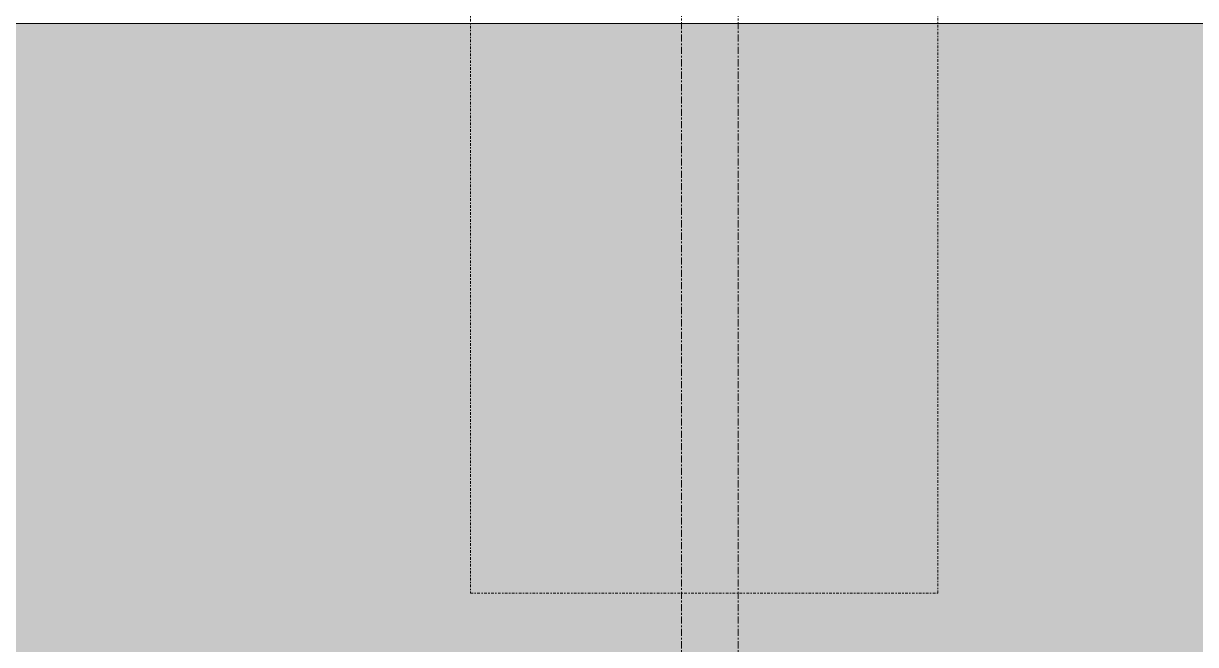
# Model space of a CAD drawing. Header units: inches. Extents: x -23565 to -43, y -324 to 853.
# Drawn here: x -18288.4 to -18205.6, y -55.9 to -12 of the extents above; entities that cross this region are included whole.
import ezdxf

# ---------------------------------------------------------------- set-up
doc = ezdxf.new("R2010")
doc.units = ezdxf.units.IN
doc.header["$MEASUREMENT"] = 0
doc.linetypes.add('Dash Dot 3_16_', pattern=[0.3125, 0.1875, -0.0625, 0, -0.0625])
doc.linetypes.add('Grid Line 1_2_', pattern=[0.875, 0.5, -0.125, 0.125, -0.125])
for name, color, linetype, lineweight in [('A-ANNO-SYMB', 150, 'Continuous', 9), ('C-TOPO', 7, 'Continuous', 13), ('S-GRID', 1, 'Continuous', 9)]:
    doc.layers.add(name, color=color, linetype=linetype, lineweight=lineweight)

msp = doc.modelspace()

# ---------------------------------------------------------------- hatches: boundary and pattern name
at = {"layer": 'C-TOPO', "lineweight": 9}
h = msp.add_hatch(dxfattribs=at)
h.set_pattern_fill('FP_15', color=8, style=0, pattern_type=2)
h.set_pattern_definition([(0, (-33539.073, 67.247), (48, 48), [48, -48]), (0, (-33539.073, 85.247), (48, 48), [48, -48]), (0, (-33539.073, 103.247), (48, 48), [48, -48]), (90, (-33533.073, 109.247), (-48, 48), [48, -48]), (90, (-33515.073, 109.247), (-48, 48), [48, -48]), (90, (-33497.073, 109.247), (-48, 48), [48, -48])])
h.paths.add_polyline_path([(-16808.94095, -79.828), (-14616.67795, -79.828), (-14616.67795, -48), (-14621.67795, -48), (-14621.67795, -36), (-14616.67795, -36), (-14616.67795, -12.00628), (-18823.42795, -12.00628), (-18823.42795, -36), (-18820.42795, -36), (-18820.42795, -48), (-18823.42795, -48), (-18823.42795, -79.828), (-16949.31195, -79.828)], flags=0)

# ---------------------------------------------------------------- linework, layer by layer
at = {"layer": 'A-ANNO-SYMB', "linetype": 'Dash Dot 3_16_'}
for p, q in [((-18256.84921, 261.31468), (-18256.84921, -52.26383)), ((-18223.81888, -52.26383), (-18223.81888, 261.31468)), ((-18256.84921, -52.26383), (-18223.81888, -52.26383))]:
    msp.add_line(p, q, dxfattribs=at)
at = {"layer": 'C-TOPO', "color": 8, "lineweight": 9}
msp.add_line((-18398.71351, -12.00628), (-14702.51283, -12.00628), dxfattribs=at)
at = {"layer": 'C-TOPO'}
msp.add_line((-18398.71328, -12.00628), (-14702.51292, -12.00628), dxfattribs=at)
at = {"layer": 'S-GRID', "linetype": 'Grid Line 1_2_'}
for p, q in [((-18241.92795, -273.16081), (-18241.92795, 671.89181)), ((-18241.92795, -273.16081), (-18241.92795, 671.89181)), ((-18237.92795, -273.16081), (-18237.92795, 671.89181))]:
    msp.add_line(p, q, dxfattribs=at)

doc.saveas('drawing.dxf')
